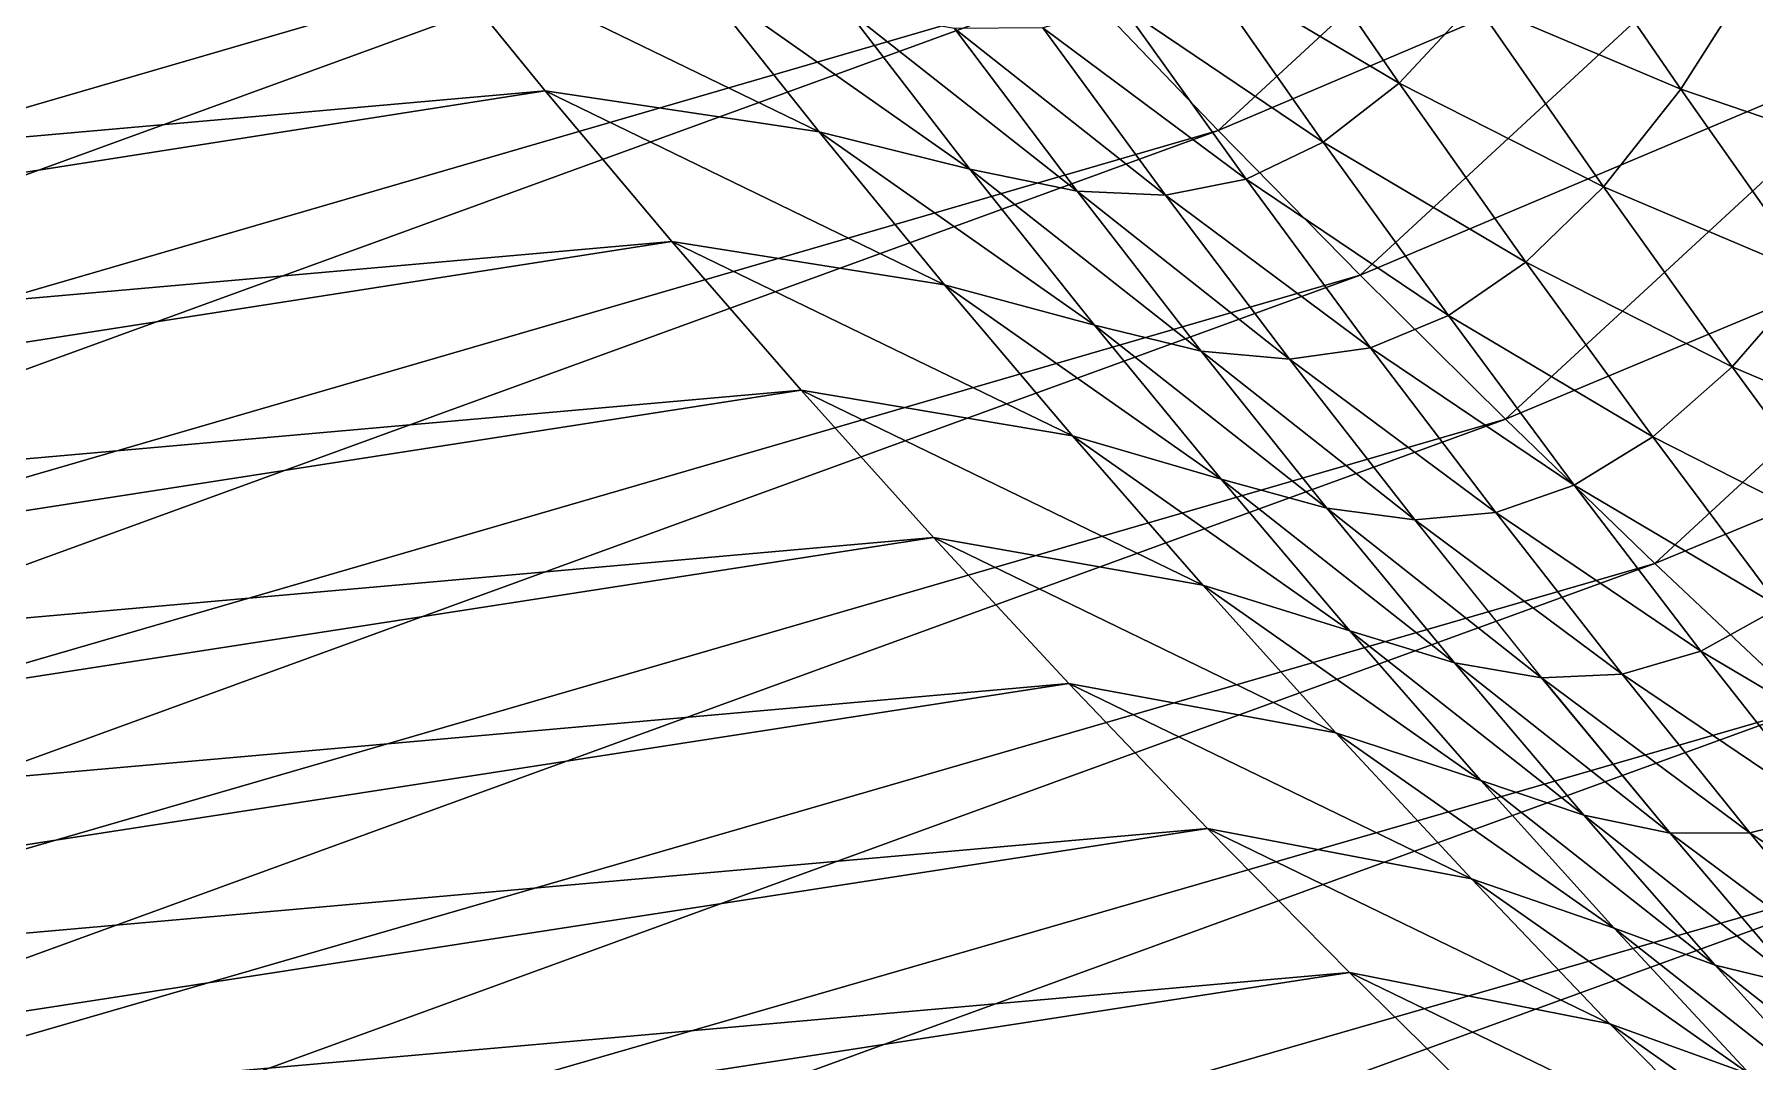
# Model space of a CAD drawing. Extents: x -232 to 179, y -162 to 161.
# Drawn here: x -141.71 to -96.74, y -42.64 to -15.8 of the extents above; entities that cross this region are included whole.
import ezdxf

# ---------------------------------------------------------------- set-up
doc = ezdxf.new("R2010")
doc.units = 0
doc.header["$MEASUREMENT"] = 0

msp = doc.modelspace()

# ---------------------------------------------------------------- linework, layer by layer
for points in [[(-199.54604, -14.995256, -664.7294), (-131.32713, 4.727659, -680.1474), (-196.68085, -19.056059, -657.6922599999999), (-196.68074, -19.05596, -657.69214)], [(-128.08578, 0.81933784, -673.30493), (-196.68085, -19.056059, -657.6922599999999), (-131.32713, 4.727659, -680.1474), (-131.32703, 4.7277594, -680.1473)], [(-196.68085, -19.056059, -657.6922599999999), (-128.08578, 0.81933784, -673.30493), (-193.69676, -23.058, -650.7614), (-193.69666, -23.057901, -650.7613)], [(-124.77538, -3.0548, -666.54095), (-193.69676, -23.058, -650.7614), (-128.08578, 0.81933784, -673.30493), (-128.08568, 0.81943786, -673.3048)], [(-193.69676, -23.058, -650.7614), (-124.77538, -3.0548, -666.54095), (-190.59116, -27.006674, -643.9271), (-190.59105, -27.006575, -643.927)], [(-121.39239, -6.8998117, -659.8465), (-190.59116, -27.006674, -643.9271), (-124.77538, -3.0548, -666.54095), (-124.77528, -3.0547001, -666.54083)], [(-190.59116, -27.006674, -643.9271), (-121.39239, -6.8998117, -659.8465), (-187.3612, -30.90738, -637.18005), (-187.3611, -30.90728, -637.17993)], [(-117.93312, -10.720564, -653.2130000000001), (-187.3612, -30.90738, -637.18005), (-121.39239, -6.8998117, -659.8465), (-121.39229, -6.8997116, -659.8464)], [(-114.393654, -14.521803, -646.63214), (-100.02236, -8.385193, -640.3062), (-110.769905, -18.308123, -640.0959), (-110.769806, -18.308023, -640.0957599999999)], [(-96.31819, -12.168821, -633.80646), (-110.769905, -18.308123, -640.0959), (-100.02236, -8.385193, -640.3062), (-100.02226, -8.385093, -640.3061)], [(-196.68085, -19.056028, -657.6922599999999), (-134.77359, -9.261457, -697.3182), (-199.54604, -14.995226, -664.7294), (-199.54593, -14.995126, -664.72925)], [(-134.77359, -9.261457, -697.3182), (-196.68085, -19.056028, -657.6922599999999), (-131.59915, -13.294886, -690.43665), (-131.59904, -13.2947855, -690.4365)], [(-187.3612, -30.90738, -637.18005), (-117.93312, -10.720564, -653.2130000000001), (-184.00371, -34.765167, -630.5116), (-184.0036, -34.765068, -630.5115)], [(-114.393654, -14.521803, -646.63214), (-184.00371, -34.765167, -630.5116), (-117.93312, -10.720564, -653.2130000000001), (-117.93302, -10.720464, -653.2129)], [(-109.33894, -12.270927, -781.4989), (-111.27883, -13.963356, -769.6301), (-106.03172, -17.0738, -774.341), (-106.031624, -17.0737, -774.3409)], [(-110.769905, -18.308123, -640.0959), (-96.31819, -12.168821, -633.80646), (-107.05748, -22.084126, -633.5963), (-107.05738, -22.084026, -633.5962)], [(-106.03172, -17.0738, -774.341), (-104.05806, -14.952038, -785.9798), (-109.33894, -12.270927, -781.4989), (-109.338844, -12.270827, -781.4988)], [(-92.52892, -15.954345, -627.33545), (-107.05748, -22.084126, -633.5963), (-96.31819, -12.168821, -633.80646), (-96.31809, -12.168721, -633.8063400000001)], [(-102.10406, -12.232574, -797.4641), (-104.05806, -14.952038, -785.9798), (-98.66975, -17.229752, -790.2865), (-98.66965, -17.229652, -790.2864)], [(-98.66975, -17.229752, -790.2865), (-96.66721, -14.079491, -801.5482), (-102.10406, -12.232574, -797.4641), (-102.10396, -12.232474, -797.4639999999999)], [(-193.69676, -23.05797, -650.7614), (-131.59915, -13.294886, -690.43665), (-196.68085, -19.056028, -657.6922599999999), (-196.68074, -19.05593, -657.69214)], [(-131.59915, -13.294886, -690.43665), (-193.69676, -23.05797, -650.7614), (-128.35887, -17.274149, -683.6347), (-128.35876, -17.27405, -683.6346)], [(-128.35887, -17.274149, -683.6347), (-121.20067, -18.34107, -699.1248), (-131.59915, -13.294886, -690.43665), (-131.59904, -13.2947855, -690.4365)], [(-124.424515, -14.283663, -705.965), (-131.59915, -13.294886, -690.43665), (-121.20067, -18.34107, -699.1248), (-121.20057, -18.340971, -699.1247)], [(-121.20067, -18.34107, -699.1248), (-117.258484, -19.315615, -712.85284), (-124.424515, -14.283663, -705.965), (-124.424416, -14.283563, -705.9649)], [(-120.468605, -15.165794, -719.7365), (-124.424515, -14.283663, -705.965), (-117.258484, -19.315615, -712.85284), (-117.258385, -19.315516, -712.8527)], [(-111.27883, -13.963356, -769.6301), (-113.26457, -15.07497, -757.57947), (-108.01877, -18.610912, -762.5361), (-108.01867, -18.610813, -762.53595)], [(-108.01877, -18.610912, -762.5361), (-106.03172, -17.0738, -774.341), (-111.27883, -13.963356, -769.6301), (-111.27873, -13.963256, -769.63)], [(-96.66721, -14.079491, -801.5482), (-98.66975, -17.229752, -790.2865), (-93.1685, -19.098541, -794.419), (-93.1684, -19.098442, -794.4189)], [(-184.00371, -34.765167, -630.5116), (-114.393654, -14.521803, -646.63214), (-180.51505, -38.584892, -623.9132), (-180.51494, -38.584793, -623.9131)], [(-110.769905, -18.308123, -640.0959), (-180.51505, -38.584892, -623.9132), (-114.393654, -14.521803, -646.63214), (-114.393555, -14.521703, -646.632)], [(-117.258484, -19.315615, -712.85284), (-114.456245, -19.89761, -725.81085), (-120.468605, -15.165794, -719.7365), (-120.468506, -15.165694, -719.7364)], [(-117.66105, -15.642193, -732.7416), (-120.468605, -15.165794, -719.7365), (-114.456245, -19.89761, -725.81085), (-114.45615, -19.89751, -725.8107)], [(-113.26457, -15.07497, -757.57947), (-115.35042, -15.625732, -745.3076), (-110.03636, -19.579445, -750.54407), (-110.03626, -19.579346, -750.54395)], [(-110.03636, -19.579445, -750.54407), (-108.01877, -18.610912, -762.5361), (-113.26457, -15.07497, -757.57947), (-113.26447, -15.07487, -757.57935)], [(-104.05806, -14.952038, -785.9798), (-106.03172, -17.0738, -774.341), (-100.6946, -19.783463, -778.8695700000001), (-100.6945, -19.783363, -778.86945)], [(-100.6946, -19.783463, -778.8695700000001), (-98.66975, -17.229752, -790.2865), (-104.05806, -14.952038, -785.9798), (-104.05796, -14.951938, -785.9797)], [(-115.35042, -15.625732, -745.3076), (-117.66105, -15.642193, -732.7416), (-112.14014, -19.99945, -738.3264), (-112.14004, -19.999352, -738.3263)], [(-114.456245, -19.89761, -725.81085), (-112.14014, -19.99945, -738.3264), (-117.66105, -15.642193, -732.7416), (-117.66095, -15.642093, -732.74146)], [(-112.14014, -19.99945, -738.3264), (-110.03636, -19.579445, -750.54407), (-115.35042, -15.625732, -745.3076), (-115.35032, -15.625632, -745.3075)], [(-107.05748, -22.084126, -633.5963), (-92.52892, -15.954345, -627.33545), (-103.25167, -25.854378, -627.12555), (-103.25157, -25.854279, -627.1254)], [(-88.64967, -19.746338, -620.88544), (-103.25167, -25.854378, -627.12555), (-92.52892, -15.954345, -627.33545), (-92.528824, -15.954245, -627.3353)], [(-106.03172, -17.0738, -774.341), (-108.01877, -18.610912, -762.5361), (-102.72165, -21.750992, -767.2918), (-102.72155, -21.750893, -767.2917)], [(-102.72165, -21.750992, -767.2918), (-100.6946, -19.783463, -778.8695700000001), (-106.03172, -17.0738, -774.341), (-106.031624, -17.0737, -774.3409)], [(-190.59116, -27.006643, -643.92706), (-128.35887, -17.274149, -683.6347), (-193.69676, -23.05797, -650.7614), (-193.69666, -23.05787, -650.7613)], [(-128.35887, -17.274149, -683.6347), (-190.59116, -27.006643, -643.92706), (-125.049324, -21.204767, -676.903), (-125.049225, -21.204668, -676.9029)], [(-125.049324, -21.204767, -676.903), (-117.91945, -22.340197, -692.3570599999999), (-128.35887, -17.274149, -683.6347), (-128.35876, -17.27405, -683.6346)], [(-121.20067, -18.34107, -699.1248), (-128.35887, -17.274149, -683.6347), (-117.91945, -22.340197, -692.3570599999999), (-117.91935, -22.340097, -692.35693)], [(-98.66975, -17.229752, -790.2865), (-100.6946, -19.783463, -778.8695700000001), (-95.248924, -22.085434, -783.22217), (-95.248825, -22.085335, -783.22205)], [(-95.248924, -22.085434, -783.22217), (-93.1685, -19.098541, -794.419), (-98.66975, -17.229752, -790.2865), (-98.66965, -17.229652, -790.2864)], [(-180.51505, -38.584892, -623.9132), (-110.769905, -18.308123, -640.0959), (-176.8913, -42.37121, -617.37695), (-176.89119, -42.37110999999999, -617.3768299999999)], [(-107.05748, -22.084126, -633.5963), (-176.8913, -42.37121, -617.37695), (-110.769905, -18.308123, -640.0959), (-110.769806, -18.308023, -640.0957599999999)], [(-117.91945, -22.340197, -692.3570599999999), (-114.00043, -23.397047, -706.0455), (-121.20067, -18.34107, -699.1248), (-121.20057, -18.340971, -699.1247)], [(-117.258484, -19.315615, -712.85284), (-121.20067, -18.34107, -699.1248), (-114.00043, -23.397047, -706.0455), (-114.00033, -23.396948, -706.04535)], [(-108.01877, -18.610912, -762.5361), (-110.03636, -19.579445, -750.54407), (-104.74606, -23.145363, -755.54266), (-104.745964, -23.145264, -755.54254)], [(-104.74606, -23.145363, -755.54266), (-102.72165, -21.750992, -767.2918), (-108.01877, -18.610912, -762.5361), (-108.01867, -18.610813, -762.53595)], [(-114.00043, -23.397047, -706.0455), (-111.21222, -24.074125, -718.9614), (-117.258484, -19.315615, -712.85284), (-117.258385, -19.315516, -712.8527)], [(-114.456245, -19.89761, -725.81085), (-117.258484, -19.315615, -712.85284), (-111.21222, -24.074125, -718.9614), (-111.21212, -24.074026, -718.9613)], [(-110.03636, -19.579445, -750.54407), (-112.14014, -19.99945, -738.3264), (-106.78629, -23.982758, -743.6021), (-106.786194, -23.982658, -743.602)], [(-106.78629, -23.982758, -743.6021), (-104.74606, -23.145363, -755.54266), (-110.03636, -19.579445, -750.54407), (-110.03626, -19.579346, -750.54395)], [(-103.25167, -25.854378, -627.12555), (-88.64967, -19.746338, -620.88544), (-99.34756, -29.623407, -620.6759999999999), (-99.34746, -29.623308, -620.6759)], [(-100.6946, -19.783463, -778.8695700000001), (-102.72165, -21.750992, -767.2918), (-97.333664, -24.486485, -771.8635), (-97.33356500000001, -24.486385, -771.8634)], [(-97.333664, -24.486485, -771.8635), (-95.248924, -22.085434, -783.22217), (-100.6946, -19.783463, -778.8695700000001), (-100.6945, -19.783363, -778.86945)], [(-84.675125, -23.54951, -614.4486), (-99.34756, -29.623407, -620.6759999999999), (-88.64967, -19.746338, -620.88544), (-88.649574, -19.746239, -620.8853)], [(-111.21222, -24.074125, -718.9614), (-108.89921, -24.283379, -731.4323), (-114.456245, -19.89761, -725.81085), (-114.45615, -19.89751, -725.8107)], [(-112.14014, -19.99945, -738.3264), (-114.456245, -19.89761, -725.81085), (-108.89921, -24.283379, -731.4323), (-108.89911, -24.28328, -731.4322)], [(-108.89921, -24.283379, -731.4323), (-106.78629, -23.982758, -743.6021), (-112.14014, -19.99945, -738.3264), (-112.14004, -19.999352, -738.3263)], [(-187.3612, -30.907349, -637.18005), (-125.049324, -21.204767, -676.903), (-190.59116, -27.006643, -643.92706), (-190.59105, -27.006544, -643.9269400000001)], [(-125.049324, -21.204767, -676.903), (-187.3612, -30.907349, -637.18005), (-121.66697, -25.09198, -670.23267), (-121.66687, -25.09188, -670.2325400000001)], [(-121.66697, -25.09198, -670.23267), (-114.57732, -26.28663, -685.6526), (-125.049324, -21.204767, -676.903), (-125.049225, -21.204668, -676.9029)], [(-117.91945, -22.340197, -692.3570599999999), (-125.049324, -21.204767, -676.903), (-114.57732, -26.28663, -685.6526), (-114.57722, -26.286531, -685.65247)], [(-102.72165, -21.750992, -767.2918), (-104.74606, -23.145363, -755.54266), (-99.40404000000001, -26.312077, -760.33875), (-99.40394, -26.311977, -760.3386)], [(-99.40404000000001, -26.312077, -760.33875), (-97.333664, -24.486485, -771.8635), (-102.72165, -21.750992, -767.2918), (-102.72155, -21.750893, -767.2917)], [(-176.8913, -42.37121, -617.37695), (-107.05748, -22.084126, -633.5963), (-173.12807, -46.128727, -610.89484), (-173.12796, -46.12862800000001, -610.8947)], [(-103.25167, -25.854378, -627.12555), (-173.12807, -46.128727, -610.89484), (-107.05748, -22.084126, -633.5963), (-107.05738, -22.084026, -633.5962)], [(-114.57732, -26.28663, -685.6526), (-110.69087, -27.416082, -699.305), (-117.91945, -22.340197, -692.3570599999999), (-117.91935, -22.340097, -692.35693)], [(-114.00043, -23.397047, -706.0455), (-117.91945, -22.340197, -692.3570599999999), (-110.69087, -27.416082, -699.305), (-110.69077, -27.415983, -699.3049)], [(-95.248924, -22.085434, -783.22217), (-97.333664, -24.486485, -771.8635), (-91.83608000000001, -26.81039, -776.2576), (-91.83598, -26.810291, -776.2575)], [(-104.74606, -23.145363, -755.54266), (-106.78629, -23.982758, -743.6021), (-101.45638, -27.575378, -748.6382), (-101.45628, -27.57528, -748.63806)], [(-101.45638, -27.575378, -748.6382), (-99.40404000000001, -26.312077, -760.33875), (-104.74606, -23.145363, -755.54266), (-104.745964, -23.145264, -755.54254)], [(-110.69087, -27.416082, -699.305), (-107.92529, -28.178282, -712.1832), (-114.00043, -23.397047, -706.0455), (-114.00033, -23.396948, -706.04535)], [(-111.21222, -24.074125, -718.9614), (-114.00043, -23.397047, -706.0455), (-107.92529, -28.178282, -712.1832), (-107.92519, -28.178183, -712.1831)], [(-99.34756, -29.623407, -620.6759999999999), (-84.675125, -23.54951, -614.4486), (-95.33972, -33.395844, -614.23987), (-95.33962, -33.395744, -614.23975)], [(-107.92529, -28.178282, -712.1832), (-105.623825, -28.48464, -724.61456), (-111.21222, -24.074125, -718.9614), (-111.21212, -24.074026, -718.9613)], [(-108.89921, -24.283379, -731.4323), (-111.21222, -24.074125, -718.9614), (-105.623825, -28.48464, -724.61456), (-105.623726, -28.48454, -724.6144400000001)], [(-106.78629, -23.982758, -743.6021), (-108.89921, -24.283379, -731.4323), (-103.51033, -28.292755, -736.74243), (-103.51023, -28.292656, -736.7423)], [(-105.623825, -28.48464, -724.61456), (-103.51033, -28.292755, -736.74243), (-108.89921, -24.283379, -731.4323), (-108.89911, -24.28328, -731.4322)], [(-103.51033, -28.292755, -736.74243), (-101.45638, -27.575378, -748.6382), (-106.78629, -23.982758, -743.6021), (-106.786194, -23.982658, -743.602)], [(-97.333664, -24.486485, -771.8635), (-99.40404000000001, -26.312077, -760.33875), (-93.97036, -29.070763, -764.9493), (-93.97026, -29.070663, -764.94916)], [(-93.97036, -29.070763, -764.9493), (-91.83608000000001, -26.81039, -776.2576), (-97.333664, -24.486485, -771.8635), (-97.33356500000001, -24.486385, -771.8634)], [(-184.00371, -34.765137, -630.5116), (-121.66697, -25.09198, -670.23267), (-187.3612, -30.907349, -637.18005), (-187.3611, -30.90725, -637.17993)], [(-121.66697, -25.09198, -670.23267), (-184.00371, -34.765137, -630.5116), (-118.20812, -28.940796, -663.6152), (-118.20802, -28.940697, -663.61505)], [(-118.20812, -28.940796, -663.6152), (-111.170616, -30.185661, -679.00256), (-121.66697, -25.09198, -670.23267), (-121.66687, -25.09188, -670.2325400000001)], [(-114.57732, -26.28663, -685.6526), (-121.66697, -25.09198, -670.23267), (-111.170616, -30.185661, -679.00256), (-111.17052, -30.185562, -679.0024400000001)], [(-173.12807, -46.128727, -610.89484), (-103.25167, -25.854378, -627.12555), (-169.2205, -49.86195, -604.4591), (-169.2204, -49.86185, -604.4590000000001)], [(-99.34756, -29.623407, -620.6759999999999), (-169.2205, -49.86195, -604.4591), (-103.25167, -25.854378, -627.12555), (-103.25157, -25.854279, -627.1254)], [(-111.170616, -30.185661, -679.00256), (-107.326164, -31.378359, -692.6222), (-114.57732, -26.28663, -685.6526), (-114.57722, -26.286531, -685.65247)], [(-110.69087, -27.416082, -699.305), (-114.57732, -26.28663, -685.6526), (-107.326164, -31.378359, -692.6222), (-107.326065, -31.37826, -692.6221)], [(-99.40404000000001, -26.312077, -760.33875), (-101.45638, -27.575378, -748.6382), (-96.07435600000001, -30.765804, -753.47015), (-96.07426, -30.765705, -753.47003)], [(-96.07435600000001, -30.765804, -753.47015), (-93.97036, -29.070763, -764.9493), (-99.40404000000001, -26.312077, -760.33875), (-99.40394, -26.311977, -760.3386)], [(-107.326164, -31.378359, -692.6222), (-104.59183, -32.216133, -705.4669), (-110.69087, -27.416082, -699.305), (-110.69077, -27.415983, -699.3049)], [(-107.92529, -28.178282, -712.1832), (-110.69087, -27.416082, -699.305), (-104.59183, -32.216133, -705.4669), (-104.59173, -32.216034, -705.4668)], [(-101.45638, -27.575378, -748.6382), (-103.51033, -28.292755, -736.74243), (-98.14555, -31.908886, -741.81146), (-98.145454, -31.908787, -741.8113400000001)], [(-98.14555, -31.908886, -741.81146), (-96.07435600000001, -30.765804, -753.47015), (-101.45638, -27.575378, -748.6382), (-101.45628, -27.57528, -748.63806)], [(-104.59183, -32.216133, -705.4669), (-102.31022, -32.609856, -717.8634), (-107.92529, -28.178282, -712.1832), (-107.92519, -28.178183, -712.1831)], [(-105.623825, -28.48464, -724.61456), (-107.92529, -28.178282, -712.1832), (-102.31022, -32.609856, -717.8634), (-102.31012, -32.609756, -717.8633)], [(-103.51033, -28.292755, -736.74243), (-105.623825, -28.48464, -724.61456), (-100.204544, -32.51664, -729.9547), (-100.204445, -32.51654, -729.9546)], [(-100.204544, -32.51664, -729.9547), (-98.14555, -31.908886, -741.81146), (-103.51033, -28.292755, -736.74243), (-103.51023, -28.292656, -736.7423)], [(-102.31022, -32.609856, -717.8634), (-100.204544, -32.51664, -729.9547), (-105.623825, -28.48464, -724.61456), (-105.623726, -28.48454, -724.6144400000001)], [(-180.51505, -38.58486, -623.9132), (-118.20812, -28.940796, -663.6152), (-184.00371, -34.765137, -630.5116), (-184.0036, -34.765038, -630.5115)], [(-118.20812, -28.940796, -663.6152), (-180.51505, -38.58486, -623.9132), (-114.66887, -32.756042, -657.04224), (-114.66877, -32.755943, -657.0421)], [(-114.66887, -32.756042, -657.04224), (-107.69557, -34.042336, -672.39856), (-118.20812, -28.940796, -663.6152), (-118.20802, -28.940697, -663.61505)], [(-111.170616, -30.185661, -679.00256), (-118.20812, -28.940796, -663.6152), (-107.69557, -34.042336, -672.39856), (-107.69547, -34.042236, -672.39844)], [(-169.2205, -49.86195, -604.4591), (-99.34756, -29.623407, -620.6759999999999), (-165.16333, -53.57528000000001, -598.06213), (-165.16322, -53.57518, -598.062)], [(-95.33972, -33.395844, -614.23987), (-165.16333, -53.57528000000001, -598.06213), (-99.34756, -29.623407, -620.6759999999999), (-99.34746, -29.623308, -620.6759)], [(-107.69557, -34.042336, -672.39856), (-103.9026, -35.28923, -685.98834), (-111.170616, -30.185661, -679.00256), (-111.17052, -30.185562, -679.0024400000001)], [(-107.326164, -31.378359, -692.6222), (-111.170616, -30.185661, -679.00256), (-103.9026, -35.28923, -685.98834), (-103.902504, -35.28913, -685.9882)], [(-96.07435600000001, -30.765804, -753.47015), (-98.14555, -31.908886, -741.81146), (-92.7283, -35.120182, -746.67505), (-92.7282, -35.120083, -746.6749)], [(-103.9026, -35.28923, -685.98834), (-101.20807, -36.19339799999999, -698.80334), (-107.326164, -31.378359, -692.6222), (-107.326065, -31.37826, -692.6221)], [(-104.59183, -32.216133, -705.4669), (-107.326164, -31.378359, -692.6222), (-101.20807, -36.19339799999999, -698.80334), (-101.20797, -36.1933, -698.8032)], [(-98.14555, -31.908886, -741.81146), (-100.204544, -32.51664, -729.9547), (-94.809494, -36.153168, -735.0523), (-94.809395, -36.15307, -735.0522)], [(-94.809494, -36.153168, -735.0523), (-92.7283, -35.120182, -746.67505), (-98.14555, -31.908886, -741.81146), (-98.145454, -31.908787, -741.8113400000001)], [(-101.20807, -36.19339799999999, -698.80334), (-98.954636, -36.665146, -711.16943), (-104.59183, -32.216133, -705.4669), (-104.59173, -32.216034, -705.4668)], [(-102.31022, -32.609856, -717.8634), (-104.59183, -32.216133, -705.4669), (-98.954636, -36.665146, -711.16943), (-98.95454000000001, -36.66504699999999, -711.1693)], [(-176.8913, -42.371178, -617.37695), (-114.66887, -32.756042, -657.04224), (-180.51505, -38.58486, -623.9132), (-180.51494, -38.584763, -623.9131)], [(-114.66887, -32.756042, -657.04224), (-176.8913, -42.371178, -617.37695), (-111.04512, -36.54236, -650.506), (-111.04502, -36.54226, -650.50586)], [(-111.04512, -36.54236, -650.506), (-104.14825, -37.861504, -665.83246), (-114.66887, -32.756042, -657.04224), (-114.66877, -32.755943, -657.0421)], [(-107.69557, -34.042336, -672.39856), (-114.66887, -32.756042, -657.04224), (-104.14825, -37.861504, -665.83246), (-104.14815, -37.861404, -665.83234)], [(-100.204544, -32.51664, -729.9547), (-102.31022, -32.609856, -717.8634), (-96.86506, -36.661102, -723.22906), (-96.86496, -36.661003, -723.2289400000001)], [(-98.954636, -36.665146, -711.16943), (-96.86506, -36.661102, -723.22906), (-102.31022, -32.609856, -717.8634), (-102.31012, -32.609756, -717.8633)], [(-96.86506, -36.661102, -723.22906), (-94.809494, -36.153168, -735.0523), (-100.204544, -32.51664, -729.9547), (-100.204445, -32.51654, -729.9546)], [(-165.16333, -53.57528000000001, -598.06213), (-95.33972, -33.395844, -614.23987), (-160.9507, -57.273186, -591.69635), (-160.95059, -57.273087, -591.6962)], [(-91.222305, -37.17643, -607.8091), (-160.9507, -57.273186, -591.69635), (-95.33972, -33.395844, -614.23987), (-95.33962, -33.395744, -614.23975)], [(-104.14825, -37.861504, -665.83246), (-100.41637, -39.153774, -679.3952), (-107.69557, -34.042336, -672.39856), (-107.69547, -34.042236, -672.39844)], [(-103.9026, -35.28923, -685.98834), (-107.69557, -34.042336, -672.39856), (-100.41637, -39.153774, -679.3952), (-100.41627, -39.153675, -679.3951)], [(-100.41637, -39.153774, -679.3952), (-97.77029, -40.11546, -692.1839), (-103.9026, -35.28923, -685.98834), (-103.902504, -35.28913, -685.9882)], [(-101.20807, -36.19339799999999, -698.80334), (-103.9026, -35.28923, -685.98834), (-97.77029, -40.11546, -692.1839), (-97.77019, -40.11536, -692.1838)], [(-97.77029, -40.11546, -692.1839), (-95.5533, -40.656296, -704.5236), (-101.20807, -36.19339799999999, -698.80334), (-101.20797, -36.1933, -698.8032)], [(-98.954636, -36.665146, -711.16943), (-101.20807, -36.19339799999999, -698.80334), (-95.5533, -40.656296, -704.5236), (-95.5532, -40.656197, -704.5235)], [(-94.809494, -36.153168, -735.0523), (-96.86506, -36.661102, -723.22906), (-91.44426, -40.314995, -728.3510000000001), (-91.44416, -40.314896, -728.3509)], [(-173.12807, -46.12869600000001, -610.89484), (-111.04512, -36.54236, -650.506), (-176.8913, -42.371178, -617.37695), (-176.89119, -42.37108, -617.3768299999999)], [(-111.04512, -36.54236, -650.506), (-173.12807, -46.12869600000001, -610.89484), (-107.33248, -40.304356, -643.9984), (-107.33238, -40.304256, -643.9983)], [(-107.33248, -40.304356, -643.9984), (-100.5245, -41.64782, -659.2962), (-111.04512, -36.54236, -650.506), (-111.04502, -36.54226, -650.50586)], [(-104.14825, -37.861504, -665.83246), (-111.04512, -36.54236, -650.506), (-100.5245, -41.64782, -659.2962), (-100.5244, -41.64772, -659.2961)], [(-96.86506, -36.661102, -723.22906), (-98.954636, -36.665146, -711.16943), (-93.48805, -40.732338, -716.55615), (-93.48795, -40.73224, -716.556)], [(-95.5533, -40.656296, -704.5236), (-93.48805, -40.732338, -716.55615), (-98.954636, -36.665146, -711.16943), (-98.95454000000001, -36.66504699999999, -711.1693)], [(-93.48805, -40.732338, -716.55615), (-91.44426, -40.314995, -728.3510000000001), (-96.86506, -36.661102, -723.22906), (-96.86496, -36.661003, -723.2289400000001)], [(-160.9507, -57.273186, -591.69635), (-91.222305, -37.17643, -607.8091), (-156.57602, -60.96014399999999, -585.3539400000001), (-156.57591, -60.96004499999999, -585.3538)], [(-86.98906, -40.97000999999999, -601.3757), (-156.57602, -60.96014399999999, -585.3539400000001), (-91.222305, -37.17643, -607.8091), (-91.222206, -37.17633, -607.80896)], [(-100.5245, -41.64782, -659.2962), (-96.863434, -42.976875, -672.8344), (-104.14825, -37.861504, -665.83246), (-104.14815, -37.861404, -665.83234)], [(-100.41637, -39.153774, -679.3952), (-104.14825, -37.861504, -665.83246), (-96.863434, -42.976875, -672.8344), (-96.86333499999999, -42.976776, -672.8343)], [(-96.863434, -42.976875, -672.8344), (-94.27459, -43.98745, -685.6003), (-100.41637, -39.153774, -679.3952), (-100.41627, -39.153675, -679.3951)], [(-97.77029, -40.11546, -692.1839), (-100.41637, -39.153774, -679.3952), (-94.27459, -43.98745, -685.6003), (-94.27449, -43.98735, -685.60016)], [(-169.2205, -49.86192, -604.4591), (-107.33248, -40.304356, -643.9984), (-173.12807, -46.12869600000001, -610.89484), (-173.12796, -46.128597, -610.8947)], [(-107.33248, -40.304356, -643.9984), (-169.2205, -49.86192, -604.4591), (-103.52625, -44.04655, -637.51166), (-103.52615, -44.04645, -637.5115400000001)], [(-103.52625, -44.04655, -637.51166), (-96.81993, -45.405895, -652.7818599999999), (-107.33248, -40.304356, -643.9984), (-107.33238, -40.304256, -643.9983)], [(-100.5245, -41.64782, -659.2962), (-107.33248, -40.304356, -643.9984), (-96.81993, -45.405895, -652.7818599999999), (-96.81983000000001, -45.405796, -652.78174)], [(-94.27459, -43.98745, -685.6003), (-92.10237, -44.588737, -697.9175), (-97.77029, -40.11546, -692.1839), (-97.77019, -40.11536, -692.1838)], [(-95.5533, -40.656296, -704.5236), (-97.77029, -40.11546, -692.1839), (-92.10237, -44.588737, -697.9175), (-92.10226999999999, -44.58864000000001, -697.9173599999999)], [(-156.57602, -60.96014399999999, -585.3539400000001), (-86.98906, -40.97000999999999, -601.3757), (-152.03223, -64.64071, -579.0273), (-152.03212, -64.64061, -579.02716)], [(-82.63308, -44.781654, -594.9313), (-152.03223, -64.64071, -579.0273), (-86.98906, -40.97000999999999, -601.3757), (-86.98895999999999, -40.96991, -601.37555)], [(-96.81993, -45.405895, -652.7818599999999), (-93.239685, -46.76319, -666.2981599999999), (-100.5245, -41.64782, -659.2962), (-100.5244, -41.64772, -659.2961)], [(-96.863434, -42.976875, -672.8344), (-100.5245, -41.64782, -659.2962), (-93.239685, -46.76319, -666.2981599999999), (-93.239586, -46.763092, -666.2980299999999)]]:
    msp.add_3dface(points)

doc.saveas('drawing.dxf')
